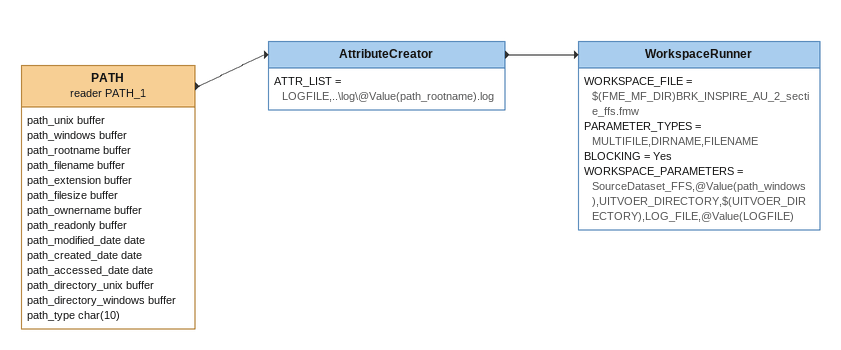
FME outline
PATH (reader PATH_1)
    attributes: path_unix buffer, path_windows buffer, path_rootname buffer, path_filename buffer, path_extension buffer, path_filesize buffer, path_ownername buffer, path_readonly buffer, path_modified_date date, path_created_date date, path_accessed_date date, path_directory_unix buffer, path_directory_windows buffer, path_type char(10)
    -> AttributeCreator
AttributeCreator
    ATTR_LIST = LOGFILE,..\log\@Value(path_rootname).log
    -> WorkspaceRunner
WorkspaceRunner
    WORKSPACE_FILE = $(FME_MF_DIR)BRK_INSPIRE_AU_2_sectie_ffs.fmw
    PARAMETER_TYPES = MULTIFILE,DIRNAME,FILENAME
    BLOCKING = Yes
    WORKSPACE_PARAMETERS = SourceDataset_FFS,@Value(path_windows),UITVOER_DIRECTORY,$(UITVOER_DIRECTORY),LOG_FILE,@Value(LOGFILE)
